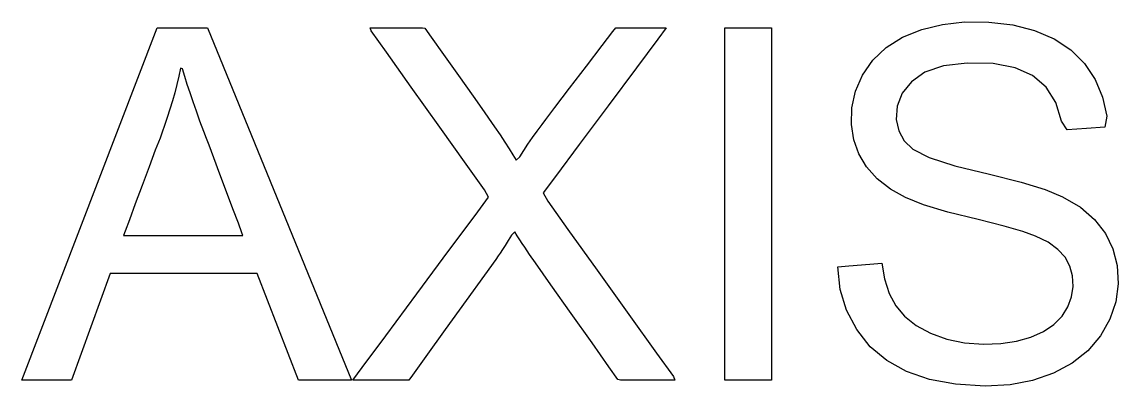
# Model space of a CAD drawing. Header units: metres. Extents: x 0 to 728, y 1000 to 1425.
# Drawn here: x 594.6 to 728.3, y 1380.8 to 1425.1 of the extents above; entities that cross this region are included whole.
import ezdxf

# ---------------------------------------------------------------- set-up
doc = ezdxf.new("R2010")
doc.units = ezdxf.units.M

msp = doc.modelspace()

# ---------------------------------------------------------------- linework, layer by layer
at = {"layer": 'COMPONENT16'}
for p, q in [((594.64, 1381.48), (611.14, 1424.44)), ((611.14, 1424.44), (617.26, 1424.44)), ((617.26, 1424.44), (634.84, 1381.48)), ((637.24, 1424.07), (637.1, 1424.44)), ((637.1, 1424.44), (637.96, 1424.44)), ((639.1, 1421.45), (637.24, 1424.07)), ((637.96, 1424.44), (639.36, 1424.44)), ((639.36, 1424.44), (640.97, 1424.44)), ((640.97, 1424.44), (642.45, 1424.44)), ((642.45, 1424.44), (643.48, 1424.44)), ((643.48, 1424.44), (643.78, 1424.39)), ((643.78, 1424.39), (644.56, 1423.29)), ((665.39, 1422.26), (666.7, 1423.99)), ((666.7, 1423.99), (667.07, 1424.44)), ((667.07, 1424.44), (667.68, 1424.44)), ((667.68, 1424.44), (668.87, 1424.44)), ((668.87, 1424.44), (670.32, 1424.44)), ((670.32, 1424.44), (671.73, 1424.44)), ((671.73, 1424.44), (672.8, 1424.44)), ((673.22, 1424.44), (672.19, 1423.05)), ((672.8, 1424.44), (673.22, 1424.44)), ((680.37, 1381.48), (680.37, 1424.44)), ((680.37, 1424.44), (686.06, 1424.44)), ((686.06, 1424.44), (686.06, 1381.48)), ((702.05, 1423.27), (704.39, 1424.21)), ((704.39, 1424.21), (706.91, 1424.83)), ((706.91, 1424.83), (709.61, 1425.14)), ((709.61, 1425.14), (712.58, 1425.12)), ((712.58, 1425.12), (715.48, 1424.77)), ((715.48, 1424.77), (718.13, 1424.09)), ((718.13, 1424.09), (720.52, 1423.07)), ((644.56, 1423.29), (646.05, 1421.18)), ((672.19, 1423.05), (669.58, 1419.55)), ((700.05, 1422.02), (702.05, 1423.27)), ((720.52, 1423.07), (722.55, 1421.73)), ((642.13, 1417.2), (639.1, 1421.45)), ((646.05, 1421.18), (647.88, 1418.6)), ((663.49, 1419.76), (665.39, 1422.26)), ((698.43, 1420.48), (700.05, 1422.02)), ((722.55, 1421.73), (724.22, 1420.08)), ((697.17, 1418.66), (698.43, 1420.48)), ((709.91, 1420.13), (707.04, 1419.77)), ((713.09, 1420.07), (709.91, 1420.13)), ((715.76, 1419.56), (713.09, 1420.07)), ((724.22, 1420.08), (725.52, 1418.13)), ((613.77, 1418.52), (613.53, 1417.51)), ((613.98, 1419.52), (613.77, 1418.52)), ((614.22, 1419.41), (613.98, 1419.52)), ((614.49, 1418.49), (614.22, 1419.41)), ((614.8, 1417.52), (614.49, 1418.49)), ((647.88, 1418.6), (649.66, 1416.09)), ((661.44, 1417.05), (663.49, 1419.76)), ((669.58, 1419.55), (666.13, 1414.92)), ((696.32, 1416.71), (697.17, 1418.66)), ((704.78, 1419), (703.12, 1417.83)), ((707.04, 1419.77), (704.78, 1419)), ((717.91, 1418.59), (715.76, 1419.56)), ((719.55, 1417.18), (717.91, 1418.59)), ((613.53, 1417.51), (613.27, 1416.51)), ((615.14, 1416.49), (614.8, 1417.52)), ((645.62, 1412.31), (642.13, 1417.2)), ((703.12, 1417.83), (701.99, 1416.44)), ((720.72, 1415.33), (719.55, 1417.18)), ((725.52, 1418.13), (726.43, 1415.98)), ((613.27, 1416.51), (612.99, 1415.51)), ((615.51, 1415.41), (615.14, 1416.49)), ((649.66, 1416.09), (651.01, 1414.18)), ((659.65, 1414.7), (661.44, 1417.05)), ((695.86, 1414.67), (696.32, 1416.71)), ((701.99, 1416.44), (701.38, 1414.88)), ((726.43, 1415.98), (726.94, 1413.67)), ((612.69, 1414.51), (612.37, 1413.51)), ((612.99, 1415.51), (612.69, 1414.51)), ((615.92, 1414.26), (615.51, 1415.41)), ((658.55, 1413.25), (659.65, 1414.7)), ((666.13, 1414.92), (662.59, 1410.18)), ((695.81, 1412.62), (695.86, 1414.67)), ((701.38, 1414.88), (701.28, 1413.24)), ((721.43, 1413.04), (720.72, 1415.33)), ((612.37, 1413.51), (612.04, 1412.52)), ((616.35, 1413.06), (615.92, 1414.26)), ((651.01, 1414.18), (651.54, 1413.42)), ((651.54, 1413.42), (652.28, 1412.37)), ((658.09, 1412.64), (658.55, 1413.25)), ((701.28, 1413.24), (701.58, 1411.86)), ((726.94, 1413.67), (726.71, 1412.31)), ((612.04, 1412.52), (611.74, 1411.7)), ((616.82, 1411.8), (616.35, 1413.06)), ((617.14, 1410.94), (616.82, 1411.8)), ((648.83, 1407.81), (645.62, 1412.31)), ((652.28, 1412.37), (652.95, 1411.39)), ((656.91, 1411.04), (657.48, 1411.83)), ((657.48, 1411.83), (658.09, 1412.64)), ((696.09, 1410.77), (695.81, 1412.62)), ((701.58, 1411.86), (702.24, 1410.66)), ((722.11, 1411.97), (721.43, 1413.04)), ((724.48, 1412.14), (722.11, 1411.97)), ((726.71, 1412.31), (724.48, 1412.14)), ((611.48, 1410.99), (610.91, 1409.49)), ((611.74, 1411.7), (611.48, 1410.99)), ((617.46, 1410.1), (617.14, 1410.94)), ((652.95, 1411.39), (653.55, 1410.5)), ((653.55, 1410.5), (654.08, 1409.68)), ((656.36, 1410.25), (656.91, 1411.04)), ((696.71, 1409.05), (696.09, 1410.77)), ((702.24, 1410.66), (703.29, 1409.62)), ((610.91, 1409.49), (610.16, 1407.46)), ((618.04, 1408.56), (617.46, 1410.1)), ((654.08, 1409.68), (654.53, 1408.95)), ((655.35, 1408.71), (655.84, 1409.48)), ((655.84, 1409.48), (656.36, 1410.25)), ((662.59, 1410.18), (659.7, 1406.3)), ((703.29, 1409.62), (705.28, 1408.62)), ((618.79, 1406.58), (618.04, 1408.56)), ((651.05, 1404.69), (648.83, 1407.81)), ((654.53, 1408.95), (654.91, 1408.3)), ((654.91, 1408.3), (655.35, 1408.71)), ((697.65, 1407.46), (696.71, 1409.05)), ((705.28, 1408.62), (708.42, 1407.61)), ((610.16, 1407.46), (609.31, 1405.19)), ((619.6, 1404.42), (618.79, 1406.58)), ((698.94, 1406.02), (697.65, 1407.46)), ((708.42, 1407.61), (712.65, 1406.58)), ((712.65, 1406.58), (716.51, 1405.61)), ((609.31, 1405.19), (608.47, 1402.95)), ((659.7, 1406.3), (658.2, 1404.29)), ((700.57, 1404.76), (698.94, 1406.02)), ((716.51, 1405.61), (719.42, 1404.73)), ((620.38, 1402.34), (619.6, 1404.42)), ((649.9, 1401.54), (651.55, 1403.77)), ((651.55, 1403.77), (651.05, 1404.69)), ((658.2, 1404.29), (658.78, 1403.29)), ((702.41, 1403.72), (700.57, 1404.76)), ((719.42, 1404.73), (721.57, 1403.84)), ((721.57, 1403.84), (723.73, 1402.55)), ((608.47, 1402.95), (607.74, 1401.01)), ((658.78, 1403.29), (661.24, 1399.85)), ((704.61, 1402.86), (702.41, 1403.72)), ((707.58, 1401.97), (704.61, 1402.86)), ((723.73, 1402.55), (725.47, 1401.06)), ((621.04, 1400.59), (620.38, 1402.34)), ((646.72, 1397.26), (649.9, 1401.54)), ((711.25, 1401.05), (707.58, 1401.97)), ((607.74, 1401.01), (607.23, 1399.64)), ((621.48, 1399.44), (621.04, 1400.59)), ((661.24, 1399.85), (664.81, 1394.87)), ((714.44, 1400.23), (711.25, 1401.05)), ((716.72, 1399.59), (714.44, 1400.23)), ((725.47, 1401.06), (726.78, 1399.37)), ((607.23, 1399.64), (607.03, 1399.12)), ((607.03, 1399.12), (607.63, 1399.12)), ((607.63, 1399.12), (609.21, 1399.12)), ((609.21, 1399.12), (611.45, 1399.12)), ((611.45, 1399.12), (614.05, 1399.12)), ((614.05, 1399.12), (616.67, 1399.12)), ((616.67, 1399.12), (619.01, 1399.12)), ((619.01, 1399.12), (620.75, 1399.12)), ((620.75, 1399.12), (621.57, 1399.12)), ((621.57, 1399.12), (621.48, 1399.44)), ((653.94, 1398.48), (653.57, 1397.9)), ((654.34, 1399.14), (653.94, 1398.48)), ((654.75, 1399.56), (654.34, 1399.14)), ((655.06, 1399.07), (654.75, 1399.56)), ((655.36, 1398.59), (655.06, 1399.07)), ((655.67, 1398.13), (655.36, 1398.59)), ((718.27, 1399.03), (716.72, 1399.59)), ((719.79, 1398.28), (718.27, 1399.03)), ((726.78, 1399.37), (727.69, 1397.5)), ((642.82, 1392.01), (646.72, 1397.26)), ((653.25, 1397.4), (652.97, 1396.96)), ((653.57, 1397.9), (653.25, 1397.4)), ((655.96, 1397.68), (655.67, 1398.13)), ((656.26, 1397.24), (655.96, 1397.68)), ((656.55, 1396.81), (656.26, 1397.24)), ((720.99, 1397.41), (719.79, 1398.28)), ((721.86, 1396.45), (720.99, 1397.41)), ((727.69, 1397.5), (728.2, 1395.45)), ((652.43, 1396.19), (651.06, 1394.28)), ((652.73, 1396.61), (652.43, 1396.19)), ((652.97, 1396.96), (652.73, 1396.61)), ((657.29, 1395.76), (656.55, 1396.81)), ((659.16, 1393.11), (657.29, 1395.76)), ((698.07, 1395.63), (699.5, 1395.75)), ((699.5, 1395.75), (699.85, 1393.81)), ((722.44, 1395.37), (721.86, 1396.45)), ((605.39, 1394.49), (600.67, 1381.48)), ((623.35, 1394.49), (605.39, 1394.49)), ((628.36, 1381.48), (623.35, 1394.49)), ((664.81, 1394.87), (668.67, 1389.48)), ((694.14, 1395.29), (695.51, 1395.41)), ((694.45, 1392.54), (694.14, 1395.29)), ((695.51, 1395.41), (698.07, 1395.63)), ((722.78, 1394.18), (722.44, 1395.37)), ((728.2, 1395.45), (728.33, 1393.23)), ((651.06, 1394.28), (648.83, 1391.19)), ((661.63, 1389.61), (659.16, 1393.11)), ((699.85, 1393.81), (700.43, 1392.05)), ((722.85, 1392.88), (722.78, 1394.18)), ((728.33, 1393.23), (728.04, 1391.02)), ((639.03, 1386.89), (642.82, 1392.01)), ((695.22, 1389.99), (694.45, 1392.54)), ((700.43, 1392.05), (701.23, 1390.54)), ((722.67, 1391.62), (722.85, 1392.88)), ((648.83, 1391.19), (646.27, 1387.63)), ((701.23, 1390.54), (702.29, 1389.26)), ((721.5, 1389.28), (722.22, 1390.41)), ((722.22, 1390.41), (722.67, 1391.62)), ((728.04, 1391.02), (727.33, 1388.9)), ((664.17, 1386.01), (661.63, 1389.61)), ((668.67, 1389.48), (672.03, 1384.78)), ((696.46, 1387.63), (695.22, 1389.99)), ((702.29, 1389.26), (703.7, 1388.14)), ((720.51, 1388.27), (721.5, 1389.28)), ((703.7, 1388.14), (705.44, 1387.2)), ((719.24, 1387.42), (720.51, 1388.27)), ((727.33, 1388.9), (726.18, 1386.87)), ((636.15, 1383.02), (639.03, 1386.89)), ((646.27, 1387.63), (643.9, 1384.35)), ((698.11, 1385.55), (696.46, 1387.63)), ((705.44, 1387.2), (707.44, 1386.47)), ((707.44, 1386.47), (709.6, 1386.02)), ((715.95, 1386.23), (717.7, 1386.73)), ((717.7, 1386.73), (719.24, 1387.42)), ((726.18, 1386.87), (724.65, 1385.06)), ((666.24, 1383.08), (664.17, 1386.01)), ((700.14, 1383.85), (698.11, 1385.55)), ((709.6, 1386.02), (711.92, 1385.85)), ((711.92, 1385.85), (714.03, 1385.93)), ((714.03, 1385.93), (715.95, 1386.23)), ((724.65, 1385.06), (722.74, 1383.54)), ((643.9, 1384.35), (642.27, 1382.08)), ((672.03, 1384.78), (674.1, 1381.9)), ((702.54, 1382.52), (700.14, 1383.85)), ((635.01, 1381.48), (636.15, 1383.02)), ((667.31, 1381.56), (666.24, 1383.08)), ((705.32, 1381.56), (702.54, 1382.52)), ((722.74, 1383.54), (720.45, 1382.31)), ((600.67, 1381.48), (594.64, 1381.48)), ((634.84, 1381.48), (628.36, 1381.48)), ((635.48, 1381.48), (635.01, 1381.48)), ((636.66, 1381.48), (635.48, 1381.48)), ((638.22, 1381.48), (636.66, 1381.48)), ((639.82, 1381.48), (638.22, 1381.48)), ((641.13, 1381.48), (639.82, 1381.48)), ((641.81, 1381.48), (641.13, 1381.48)), ((642.27, 1382.08), (641.81, 1381.48)), ((667.64, 1381.48), (667.31, 1381.56)), ((668.71, 1381.48), (667.64, 1381.48)), ((670.25, 1381.48), (668.71, 1381.48)), ((671.92, 1381.48), (670.25, 1381.48)), ((673.37, 1381.48), (671.92, 1381.48)), ((674.27, 1381.48), (673.37, 1381.48)), ((674.1, 1381.9), (674.27, 1381.48)), ((686.06, 1381.48), (680.37, 1381.48)), ((708.52, 1380.97), (705.32, 1381.56)), ((717.9, 1381.43), (715.15, 1380.91)), ((720.45, 1382.31), (717.9, 1381.43)), ((712.13, 1380.75), (708.52, 1380.97)), ((715.15, 1380.91), (712.13, 1380.75))]:
    msp.add_line(p, q, dxfattribs=at)

doc.saveas('drawing.dxf')
